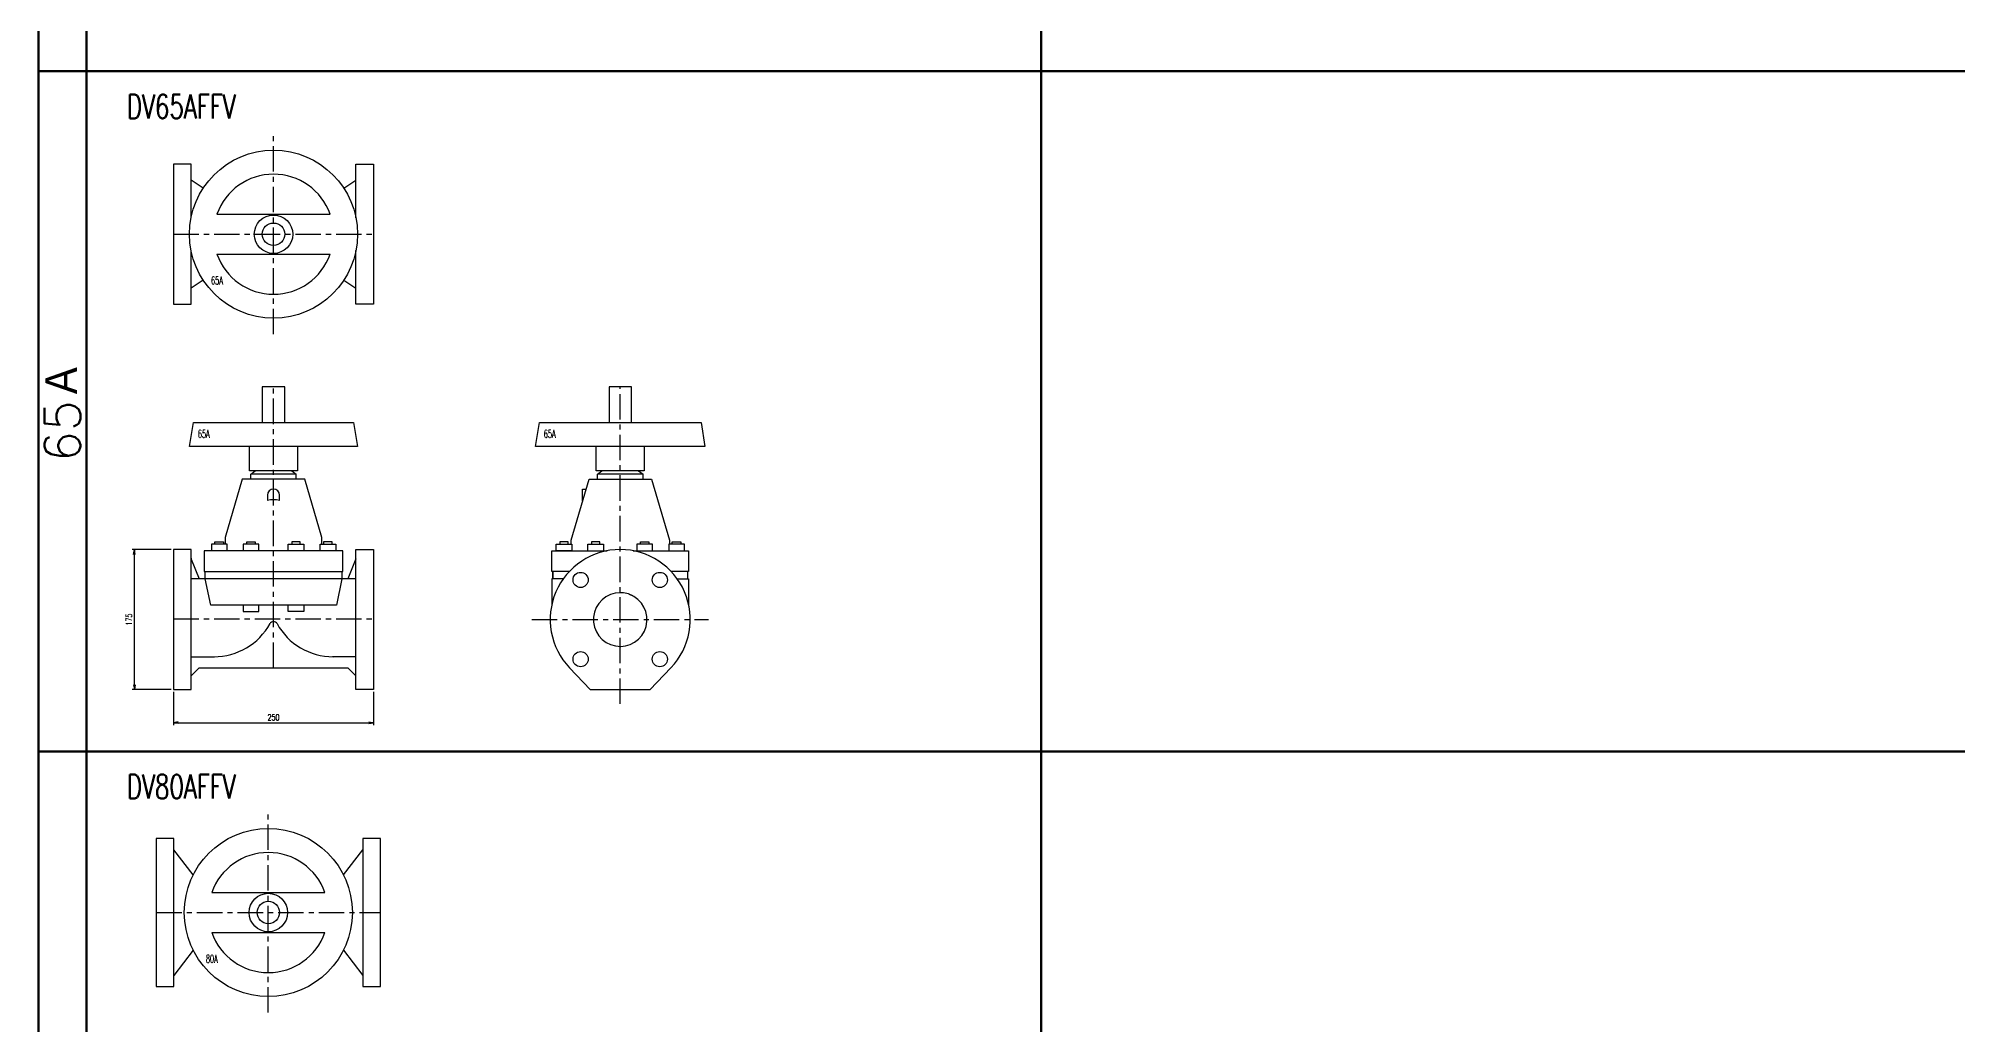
# Model space of a CAD drawing. Header units: millimetres. Extents: x 1711 to 90196, y -23291 to 8516.
# Drawn here: x 28733 to 31131, y -17235 to -16003 of the extents above; entities that cross this region are included whole.
import ezdxf

# ---------------------------------------------------------------- set-up
doc = ezdxf.new("R2010")
doc.units = ezdxf.units.MM
doc.header["$PDMODE"] = 35
doc.linetypes.add('CENTER', pattern=[50.8, 31.75, -6.35, 6.35, -6.35])
for name, color, linetype in [('CEN', 2, 'CENTER'), ('寸法', 2, 'Continuous'), ('配管-CVP', 4, 'Continuous')]:
    doc.layers.add(name, color=color, linetype=linetype)
doc.layers.add('line', color=153, linetype='Continuous', lineweight=50)
doc.styles.add('kpk', font='romans.shx', dxfattribs={"width": 0.7, "bigfont": 'extfont2.shx'})
doc.styles.get("Standard").update_dxf_attribs({"font": 'romans.shx', "bigfont": 'extfont.shx'})
doc.dimstyles.new('KPK-3', dxfattribs={"dimscale": 3, "dimtxt": 2.5, "dimasz": 2, "dimexe": 1, "dimexo": 1, "dimgap": 1, "dimtad": 3, "dimdec": 1, "dimdsep": 46, "dimtxsty": 'kpk', "dimblk": 'OPEN', "dimcen": 2.5, "dimclrd": 2, "dimclre": 2, "dimclrt": 4, "dimadec": 1, "dimazin": 2, "dimtfac": 1, "dimtdec": 1, "dimtmove": 0, "dimatfit": 2, "dimldrblk": 'OPEN', "dimfxl": 0, "dimlwd": -1, "dimlwe": -1, "dimarcsym": 0})

# ---------------------------------------------------------------- blocks, each defined once
blk = doc.blocks.new('_Open')
at = {"color": 0, "linetype": 'ByBlock', "lineweight": -2}
for p, q in [((-1, 0.17), (0, 0)), ((-1, -0.17), (0, 0)), ((0, 0), (-1, 0))]:
    blk.add_line(p, q, dxfattribs=at)
blk = doc.blocks.new('*D3060')
at = {"layer": 'Defpoints', "color": 0, "transparency": 16777216}
for p in [(28901.6, -16816.4), (29151.6, -16816.4), (29151.6, -16857.8)]:
    blk.add_point(p, dxfattribs=at)
at = {"layer": '寸法', "color": 2, "transparency": 16777216}
for p, q in [((28901.6, -16819.4), (28901.6, -16860.8)), ((29151.6, -16819.4), (29151.6, -16860.8)), ((28907.6, -16857.8), (29145.6, -16857.8))]:
    blk.add_line(p, q, dxfattribs=at)
at = {"layer": '寸法', "color": 2, "transparency": 16777216, "xscale": 6, "yscale": 6, "zscale": 6, "rotation": 180}
blk.add_blockref('_Open', (28901.6, -16857.8), dxfattribs=at)
at = {"layer": '寸法', "color": 2, "transparency": 16777216, "xscale": 6, "yscale": 6, "zscale": 6}
blk.add_blockref('_Open', (29151.6, -16857.8), dxfattribs=at)
at = {"layer": '寸法', "color": 4, "transparency": 16777216, "insert": (29026.6, -16851.1), "char_height": 7.5, "attachment_point": 5, "style": 'kpk', "bg_fill": 3, "box_fill_scale": 1.1, "bg_fill_color": 256, "bg_fill_true_color": 13158600, "bg_fill_transparency": 0}
blk.add_mtext('250', dxfattribs=at)
blk = doc.blocks.new('*D3005')
at = {"layer": 'Defpoints', "color": 0, "transparency": 16777216}
for p in [(28852.8, -16641.4), (28901.6, -16641.4), (28901.6, -16816.4)]:
    blk.add_point(p, dxfattribs=at)
at = {"layer": '寸法', "color": 2, "transparency": 16777216}
for p, q in [((28898.6, -16641.4), (28849.8, -16641.4)), ((28852.8, -16810.4), (28852.8, -16647.4)), ((28898.6, -16816.4), (28849.8, -16816.4))]:
    blk.add_line(p, q, dxfattribs=at)
at = {"layer": '寸法', "color": 2, "transparency": 16777216, "xscale": 6, "yscale": 6, "zscale": 6}
for p, rotation in [((28852.8, -16641.4), 90), ((28852.8, -16816.4), 270)]:
    blk.add_blockref('_Open', p, dxfattribs=dict(at, rotation=rotation))
at = {"layer": '寸法', "color": 4, "transparency": 16777216, "insert": (28846, -16728.9), "char_height": 7.5, "attachment_point": 5, "rotation": 90, "style": 'kpk', "bg_fill": 3, "box_fill_scale": 1.1, "bg_fill_color": 256, "bg_fill_true_color": 13158600, "bg_fill_transparency": 0}
blk.add_mtext('175', dxfattribs=at)
blk = doc.blocks.new('A$C6bc3108f')
at = {"layer": 'line'}
for p, q in [((60, 0), (60, -9920)), ((1253.3, -160), (1253.3, -9920)), ((0, -4470), (4833.4, -4470)), ((0, -5320), (4833.4, -5320))]:
    blk.add_line(p, q, dxfattribs=at)
blk.add_lwpolyline([(0, 0), (4833.4, 0), (4833.4, -9920), (0, -9920), (0, 0), (60, -220)], dxfattribs=at)
at = {"layer": 'line', "char_height": 30, "attachment_point": 4}
for s, insert in [('{\\W0.7;DV65AFFV}', (110.7, -4514.1)), ('{\\W0.7;DV80AFFV}', (110.7, -5364.1))]:
    blk.add_mtext(s, dxfattribs=dict(at, insert=insert))
at = {"layer": 'line', "insert": (30, -4895), "char_height": 45, "attachment_point": 5, "rotation": 90}
blk.add_mtext('65Ａ', dxfattribs=at)

msp = doc.modelspace()

# ---------------------------------------------------------------- linework, layer by layer
at = {"layer": 'CEN'}
for p, q in [((29026.6229, -16372.2937), (29026.6229, -16122.2937)), ((28901.6229, -16247.2937), (29151.6229, -16247.2937)), ((29026.6229, -16789.3758), (29026.6229, -16437.8758)), ((29459.8747, -16834.3758), (29459.8747, -16437.8758)), ((28901.6229, -16728.1258), (29151.6229, -16728.1258)), ((29349.5046, -16728.8758), (29570.2448, -16728.8758)), ((29020.1346, -17220.0467), (29020.1346, -16970.0467)), ((28880.1346, -17095.0467), (29160.1346, -17095.0467))]:
    msp.add_line(p, q, dxfattribs=at)
at = {"layer": '配管-CVP', "color": 0, "linetype": 'ByBlock'}
for p, q in [((28938.699, -16189.897), (28923.6229, -16179.7937)), ((29114.5468, -16189.897), (29129.6229, -16179.7937)), ((28955.9122, -16222.2937), (29097.3335, -16222.2937)), ((28955.9122, -16272.2937), (29097.3335, -16272.2937)), ((28938.699, -16304.6905), (28923.6229, -16314.7937)), ((29114.5468, -16304.6905), (29129.6229, -16314.7937)), ((28998.1229, -16553.3758), (28998.1229, -16547.3758)), ((29055.1229, -16553.3758), (29055.1229, -16547.3758)), ((29431.3747, -16553.3758), (29431.3747, -16547.3758)), ((29488.3747, -16553.3758), (29488.3747, -16547.3758)), ((28923.909, -16653.5911), (28933.6229, -16677.8758)), ((29129.6229, -16652.8758), (29119.6229, -16677.8758)), ((29129.6229, -16677.8758), (28923.6229, -16677.8758)), ((29544.1247, -16668.8758), (29544.1247, -16677.8636)), ((28923.6229, -16775.3758), (28952.8812, -16775.3758)), ((29129.6229, -16775.3758), (29100.3645, -16775.3758)), ((28923.6229, -16799.3758), (28933.6229, -16789.3758)), ((28933.6229, -16789.3758), (29026.6229, -16789.3758)), ((28926.2901, -17047.9489), (28902.1346, -17016.5467)), ((29113.9791, -17047.9489), (29138.1346, -17016.5467)), ((28949.4239, -17070.0467), (29090.8453, -17070.0467)), ((28949.4239, -17120.0467), (29090.8453, -17120.0467)), ((28926.2901, -17142.1446), (28902.1346, -17173.5467)), ((29113.9791, -17142.1446), (29138.1346, -17173.5467))]:
    msp.add_line(p, q, dxfattribs=at)
for points in [[(28923.6229, -16226.8977), (28923.6229, -16159.7937), (28901.6229, -16159.7937), (28901.6229, -16334.7937), (28923.6229, -16334.7937), (28923.6229, -16267.6898)], [(29129.6229, -16226.8977), (29129.6229, -16159.7937), (29151.6229, -16159.7937), (29151.6229, -16334.7937), (29129.6229, -16334.7937), (29129.6229, -16267.6898)], [(29040.6229, -16482.4658), (29040.6229, -16437.8758), (29012.6229, -16437.8758), (29012.6229, -16482.4658)], [(29473.8747, -16482.4658), (29473.8747, -16437.8758), (29445.8747, -16437.8758), (29445.8747, -16482.4658)], [(29056.6229, -16512.4658), (29056.6229, -16542.8758), (28996.6229, -16542.8758), (28996.6229, -16512.4658)], [(29489.8747, -16512.4658), (29489.8747, -16542.8758), (29429.8747, -16542.8758), (29429.8747, -16512.4658)], [(29049.6229, -16542.8758), (29055.1229, -16547.3758), (28998.1229, -16547.3758), (29003.6229, -16542.8758)], [(29482.8747, -16542.8758), (29488.3747, -16547.3758), (29431.3747, -16547.3758), (29436.8747, -16542.8758)], [(29087.1229, -16634.8758), (29087.1229, -16626.4758), (29065.6229, -16553.3758), (28987.6229, -16553.3758), (28966.1229, -16626.4758), (28966.1229, -16634.8758)], [(29398.3747, -16634.8758), (29398.3747, -16629.8758), (29420.8747, -16553.3758), (29498.8747, -16553.3758), (29521.3747, -16629.8758), (29521.3747, -16634.8758)], [(28968.5229, -16642.8758), (28968.5229, -16634.8758), (28948.9229, -16634.8758), (28948.9229, -16642.8758)], [(28953.4729, -16634.8758), (28953.4729, -16631.8758), (28963.9729, -16631.8758), (28963.9729, -16634.8758)], [(29008.2729, -16642.8758), (29008.2729, -16634.8758), (28988.6729, -16634.8758), (28988.6729, -16642.8758)], [(28993.2229, -16634.8758), (28993.2229, -16631.8758), (29003.7229, -16631.8758), (29003.7229, -16634.8758)], [(29044.9729, -16642.8758), (29044.9729, -16634.8758), (29064.5729, -16634.8758), (29064.5729, -16642.8758)], [(29060.0229, -16634.8758), (29060.0229, -16631.8758), (29049.5229, -16631.8758), (29049.5229, -16634.8758)], [(29084.7229, -16642.8758), (29084.7229, -16634.8758), (29104.3229, -16634.8758), (29104.3229, -16642.8758)], [(29099.7729, -16634.8758), (29099.7729, -16631.8758), (29089.2729, -16631.8758), (29089.2729, -16634.8758)], [(29396.186, -16668.8758), (29374.3747, -16668.8758), (29374.3747, -16642.8758), (29443.7424, -16642.8758)], [(29394.7747, -16634.8758), (29394.7747, -16631.8758), (29384.2747, -16631.8758), (29384.2747, -16634.8758)], [(29419.4747, -16642.8758), (29419.4747, -16634.8758), (29439.0747, -16634.8758), (29439.0747, -16642.8758)], [(29434.5247, -16634.8758), (29434.5247, -16631.8758), (29424.0247, -16631.8758), (29424.0247, -16634.8758)], [(29476.007, -16642.8758), (29545.3747, -16642.8758), (29545.3747, -16668.8758), (29523.5634, -16668.8758)], [(29500.2747, -16642.8758), (29500.2747, -16634.8758), (29480.6747, -16634.8758), (29480.6747, -16642.8758)], [(29485.2247, -16634.8758), (29485.2247, -16631.8758), (29495.7247, -16631.8758), (29495.7247, -16634.8758)], [(29524.9747, -16634.8758), (29524.9747, -16631.8758), (29535.4747, -16631.8758), (29535.4747, -16634.8758)], [(29111.8729, -16668.8758), (29111.8729, -16677.8758), (29105.1216, -16710.8758), (28948.1241, -16710.8758), (28941.3729, -16677.8758), (28941.3729, -16668.8758)], [(29375.6247, -16677.8758), (29375.6247, -16668.8758), (29375.6247, -16677.8636)], [(29530.9662, -16677.8636), (29545.3747, -16677.8636), (29545.3747, -16710.8758)], [(28988.6729, -16710.8758), (28988.6729, -16718.8758), (29008.2729, -16718.8758), (29008.2729, -16710.8758)], [(29064.5729, -16710.8758), (29064.5729, -16718.8758), (29044.9729, -16718.8758), (29044.9729, -16710.8758)], [(29026.6229, -16789.3758), (29119.6229, -16789.3758), (29129.6229, -16799.3758)], [(29396.5126, -16789.2207), (29422.3747, -16816.3758), (29497.3747, -16816.3758), (29523.2368, -16789.2207)]]:
    msp.add_lwpolyline(points, dxfattribs=at)
for points in [[(28955.9122, -16272.2937, 0.70710663), (29097.3335, -16272.2937)], [(29034.1229, -16580.2683), (29034.1229, -16573.3758, 1), (29019.1229, -16573.3758), (29019.1229, -16580.0758)], [(29412.8691, -16580.595, 0.071635017), (29412.93, -16580.1718), (29412.93, -16565.8758), (29417.0807, -16565.8758)], [(29523.2368, -16789.2207, 0.659396158), (29459.8747, -16641.3758, 0.659396158), (29396.5126, -16789.2207)], [(29388.7832, -16677.8636), (29374.3747, -16677.8636), (29374.3747, -16708.8636, 0.096522123), (29374.521, -16709.6145)], [(29475.7263, -16699.3636, 0.123852738), (29459.8747, -16695.3758, 11.488795341), (29471.2765, -16697.3758)], [(29031.0023, -16733.9815, 0.590798825), (29022.2435, -16733.9815)]]:
    msp.add_lwpolyline(points, format="xyb", dxfattribs=at)
for points in [[(28926.6229, -16482.4658), (29126.6229, -16482.4658), (29131.4229, -16512.4658), (28921.8229, -16512.4658)], [(29358.8747, -16482.4658), (29560.8747, -16482.4658), (29565.6747, -16512.4658), (29354.0747, -16512.4658)], [(28940.1229, -16668.8758), (29113.1229, -16668.8758), (29113.1229, -16642.8758), (28940.1229, -16642.8758)], [(29379.7247, -16642.8758), (29379.7247, -16634.8758), (29399.3247, -16634.8758), (29399.3247, -16642.8758)], [(29540.0247, -16642.8758), (29540.0247, -16634.8758), (29520.4247, -16634.8758), (29520.4247, -16642.8758)], [(28902.1346, -17002.5467), (28880.1346, -17002.5467), (28880.1346, -17187.5467), (28902.1346, -17187.5467)], [(29160.1346, -17002.5467), (29138.1346, -17002.5467), (29138.1346, -17187.5467), (29160.1346, -17187.5467)]]:
    msp.add_lwpolyline(points, close=True, dxfattribs=at)
for centre, radius in [((29026.6229, -16247.2937), 105), ((29026.6229, -16247.2937), 24), ((29026.6229, -16247.2937), 14), ((29410.3772, -16679.3784), 9.5), ((29509.3722, -16679.3784), 9.5), ((29410.3772, -16778.3733), 9.5), ((29509.3722, -16778.3733), 9.5), ((29020.1346, -17095.0467), 105), ((29020.1346, -17095.0467), 24), ((29020.1346, -17095.0467), 14)]:
    msp.add_circle(centre, radius, dxfattribs=at)
for centre, radius, start, end in [((29026.6229, -16247.2937), 75, 19.471221, 160.528779), ((29026.3007, -16605.2842), 26.2103, 72.636051, 105.893677), ((28927.6229, -16652.1055), 4, 180, 201.801409), ((28952.1732, -16695.379), 80, 270, 331.149102), ((29101.0725, -16695.379), 80, 208.850898, 270), ((29020.1346, -17095.0467), 75, 19.471221, 160.528779), ((29020.1346, -17095.0467), 75, 199.471221, 340.528779)]:
    msp.add_arc(centre, radius, start, end, dxfattribs=at)

# ---------------------------------------------------------------- texts
at = {"layer": 'Defpoints', "color": 6, "linetype": 'ByBlock', "style": 'kpk', "width": 0.6}
for s, p in [('65A', (28948.4714, -16310.0611)), ('65A', (28932.07, -16501.8029)), ('65A', (29364.3218, -16501.8029)), ('80A', (28942.126, -17157.8141))]:
    msp.add_text(s, height=10, dxfattribs=at).set_placement(p)

# ---------------------------------------------------------------- dimensions: what is measured, and where the dimension line sits
at = {"layer": '寸法'}
dim = msp.add_linear_dim(base=(29151.6229, -16857.8348), p1=(28901.6229, -16816.3758), p2=(29151.6229, -16816.3758), dimstyle='KPK-3', dxfattribs=at)
dim.commit()
dim.dimension.update_dxf_attribs({"geometry": '*D3060', "text_midpoint": (29026.6229, -16851.0848)})

# ---------------------------------------------------------------- next in the draw order: linework, layer by layer
at = {"layer": '配管-CVP', "color": 0, "linetype": 'ByBlock'}
msp.add_lwpolyline([(29151.6229, -16641.3758), (29151.6229, -16816.3758), (29129.6229, -16816.3758), (29129.6229, -16641.3758)], close=True, dxfattribs=at)

# ---------------------------------------------------------------- next in the draw order: dimensions: what is measured, and where the dimension line sits
at = {"layer": '寸法'}
dim = msp.add_linear_dim(base=(28852.7929, -16641.3758), p1=(28901.6229, -16816.3758), p2=(28901.6229, -16641.3758), angle=90, dimstyle='KPK-3', dxfattribs=at)
dim.commit()
dim.dimension.update_dxf_attribs({"geometry": '*D3005', "text_midpoint": (28846.0429, -16728.8758)})

# ---------------------------------------------------------------- next in the draw order: linework, layer by layer
at = {"layer": '配管-CVP', "color": 0, "linetype": 'ByBlock'}
msp.add_lwpolyline([(28901.6229, -16816.3758), (28923.6229, -16816.3758), (28923.6229, -16641.3758), (28901.6229, -16641.3758)], close=True, dxfattribs=at)

# ---------------------------------------------------------------- next in the draw order: block references
at = {"layer": 'line', "linetype": 'ByBlock'}
msp.add_blockref('A$C6bc3108f', (28732.7815, -11573.6234), dxfattribs=at)

doc.saveas('drawing.dxf')
